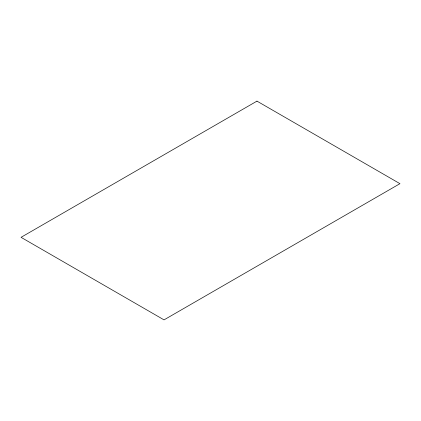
<?xml version="1.0" encoding="UTF-8"?>
<svg xmlns="http://www.w3.org/2000/svg" width="421" height="421" viewBox="0 0 421 421"><rect width="100%" height="100%" fill="white"/><g stroke="black" fill="none" stroke-linecap="round" stroke-linejoin="round"><path stroke-width="0.63" d="M256.968 101.124L21.05 237.328L164.032 319.876L399.95 183.672L256.968 101.124"/></g></svg>
